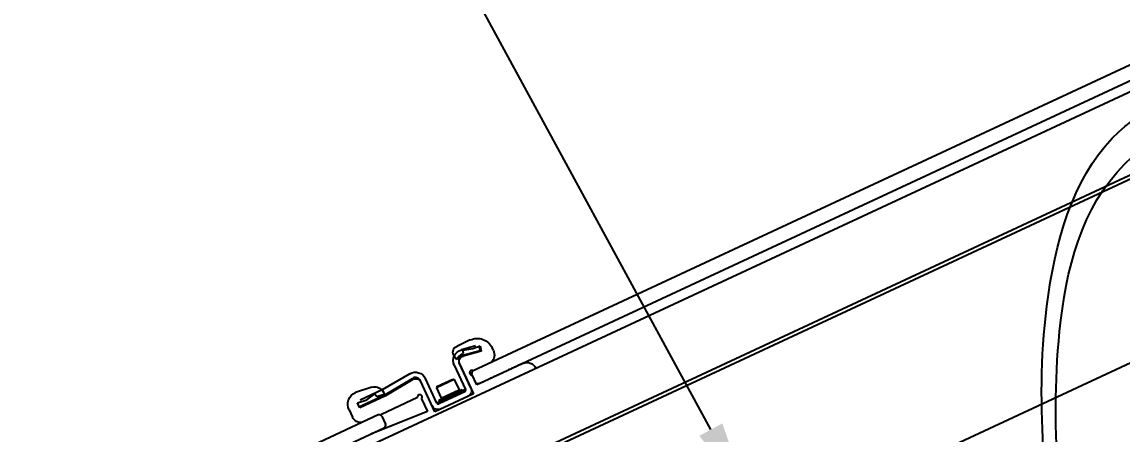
# Model space of a CAD drawing. Header units: feet. Extents: x -17 to 661, y -41 to 600.
# Drawn here: x 607.235 to 608.969, y 594.057 to 594.707 of the extents above; entities that cross this region are included whole.
import ezdxf
from ezdxf import colors
from ezdxf.entities.mleader import LeaderData, LeaderLine
from ezdxf.math import Vec2, Vec3

# ---------------------------------------------------------------- set-up
doc = ezdxf.new("R2010")
doc.units = ezdxf.units.FT
doc.header["$MEASUREMENT"] = 0
for name, color, linetype in [('E-ARRY-POST', 4, 'Continuous'), ('E-CABL-DW', 45, 'DW_CABLE'), ('G-ANNO-TEXT', 1, 'Continuous')]:
    doc.layers.add(name, color=color, linetype=linetype)
doc.styles.add('NEI-A', font='arial.ttf')
doc.styles.get("Standard").update_dxf_attribs({"font": 'arial.ttf'})
doc.linetypes.add('DW_CABLE', pattern='A,1,-0.2,["DW",Standard,S=0.1,R=0,X=-0.1,Y=-0.05],-0.2', length=1.4)

msp = doc.modelspace()

# ---------------------------------------------------------------- linework, layer by layer
at = {"layer": 'E-ARRY-POST', "color": 9}
for p, q in [((609.7218, 594.9853), (607.9453, 594.1569)), ((607.7959, 594.0873), (606.0194, 593.2589))]:
    msp.add_line(p, q, dxfattribs=at)
for points in [[(611.8764, 595.8164), (604.0595, 592.1713)], [(607.3487, 593.8367), (610.9095, 595.4971)], [(607.9547, 594.1367), (609.7312, 594.9651)], [(609.9747, 594.9232), (606.389, 593.2512)], [(610.1189, 594.7002), (606.4658, 592.9967)], [(607.9408, 594.2055), (607.9193, 594.1954)], [(607.9489, 594.196), (607.9267, 594.19)], [(607.928, 594.1833), (607.93, 594.1842)], [(607.9289, 594.1816), (607.9562, 594.1889)], [(607.9292, 594.1895), (607.9446, 594.1918)], [(607.93, 594.1842), (607.9292, 594.1895)], [(607.9579, 594.1877), (607.9297, 594.1801)], [(607.9446, 594.1918), (607.9562, 594.1965)], [(607.9543, 594.1958), (607.9562, 594.1889)], [(607.9562, 594.1965), (607.9579, 594.1877)], [(607.9771, 594.1893), (607.9754, 594.1929)], [(607.9154, 594.1658), (607.9333, 594.1272)], [(607.9158, 594.1793), (607.9195, 594.1748)], [(607.9416, 594.1301), (607.9233, 594.1694)], [(607.924, 594.1679), (607.946, 594.1207)], [(608.0232, 594.1685), (608.0152, 594.1647)], [(607.8454, 594.1523), (607.802, 594.1267)], [(607.951, 594.1348), (607.9432, 594.1514)], [(607.9789, 594.1478), (607.9777, 594.1473)], [(607.9788, 594.1479), (607.9789, 594.1478)], [(607.9836, 594.15), (607.9824, 594.1495)], [(607.9835, 594.1501), (607.9836, 594.15)], [(607.9883, 594.1522), (607.9871, 594.1516)], [(607.9881, 594.1523), (607.9883, 594.1522)], [(607.9929, 594.1544), (607.9918, 594.1538)], [(607.9928, 594.1545), (607.9929, 594.1544)], [(607.9976, 594.1566), (607.9964, 594.156)], [(607.9975, 594.1567), (607.9976, 594.1566)], [(608.0023, 594.1587), (608.0011, 594.1582)], [(608.0022, 594.1589), (608.0023, 594.1587)], [(608.007, 594.1609), (608.0058, 594.1604)], [(608.0069, 594.161), (608.007, 594.1609)], [(608.0117, 594.1631), (608.0105, 594.1626)], [(608.0116, 594.1632), (608.0117, 594.1631)], [(607.7856, 594.1313), (607.7599, 594.1229)], [(607.8504, 594.1432), (607.8071, 594.1173)], [(607.8074, 594.1195), (607.8497, 594.1449)], [(607.8849, 594.0922), (607.8621, 594.1411)], [(607.888, 594.1061), (607.8701, 594.1446)], [(607.9156, 594.1431), (607.8873, 594.1299)], [(607.888, 594.1319), (607.8873, 594.1299)], [(607.8873, 594.1299), (607.8948, 594.1138)], [(607.888, 594.1319), (607.9135, 594.1438)], [(607.9135, 594.1438), (607.9156, 594.1431)], [(607.9156, 594.1431), (607.9231, 594.127)], [(607.9555, 594.1369), (607.951, 594.1348)], [(607.9554, 594.137), (607.9555, 594.1369)], [(607.9602, 594.1391), (607.959, 594.1385)], [(607.9601, 594.1392), (607.9602, 594.1391)], [(607.9649, 594.1413), (607.9637, 594.1407)], [(607.9647, 594.1414), (607.9649, 594.1413)], [(607.9695, 594.1435), (607.9684, 594.1429)], [(607.9694, 594.1436), (607.9695, 594.1435)], [(607.9742, 594.1456), (607.973, 594.1451)], [(607.9741, 594.1458), (607.9742, 594.1456)], [(607.8071, 594.1173), (607.7667, 594.0985)], [(607.802, 594.1267), (607.7671, 594.1104)], [(607.7708, 594.1025), (607.8074, 594.1195)], [(607.7778, 594.1112), (607.7903, 594.1206)], [(607.7903, 594.1206), (607.7934, 594.1164)], [(607.7934, 594.1164), (607.8053, 594.1202)], [(607.8007, 594.0887), (607.8574, 594.1151)], [(607.8638, 594.1128), (607.8732, 594.0926)], [(607.946, 594.1207), (607.8849, 594.0922)], [(607.9333, 594.1272), (607.888, 594.1061)], [(607.8911, 594.1104), (607.9281, 594.1276)], [(607.9321, 594.1239), (607.8914, 594.1049)], [(607.8948, 594.1138), (607.9231, 594.127)], [(607.8968, 594.1131), (607.8948, 594.1138)], [(607.9223, 594.125), (607.9231, 594.127)], [(607.9281, 594.1276), (607.9292, 594.1253)], [(607.7499, 594.0951), (607.7551, 594.0839)], [(607.763, 594.1064), (607.7778, 594.1112)], [(607.7667, 594.0985), (607.763, 594.1064)], [(607.766, 594.1003), (607.7632, 594.1064)], [(607.766, 594.1003), (607.7708, 594.1025)], [(607.8911, 594.1104), (607.8922, 594.108)], [(607.8732, 594.0926), (607.7853, 594.0575)], [(607.8001, 594.0869), (607.8007, 594.0887)], [(607.8014, 594.0853), (607.8073, 594.0726)], [(606.0288, 593.2387), (607.8053, 594.0671)]]:
    msp.add_lwpolyline(points, dxfattribs=at)
at = {"layer": 'E-ARRY-POST', "color": 9, "extrusion": (0, 0, -1)}
for points in [[(-607.9408, 594.2055, 0.414214), (-607.9754, 594.1929)], [(-607.9158, 594.1793, 0.494416), (-607.9193, 594.1954)], [(-607.9154, 594.1658, 0.466308), (-607.9267, 594.19)], [(-607.9771, 594.1893, 0.325468), (-607.9733, 594.17)], [(-607.924, 594.1679, 0.465952), (-607.9297, 594.1801)], [(-608.0149, 594.1648, 0.009059), (-608.0152, 594.1647)], [(-608.0232, 594.1685, 0.414214), (-608.044, 594.1609)], [(-607.8454, 594.1523, 0.443147), (-607.8701, 594.1446)], [(-607.9775, 594.1473, 0.009063), (-607.9777, 594.1473)], [(-607.9821, 594.1495, 0.009062), (-607.9824, 594.1495)], [(-607.9868, 594.1517, 0.009075), (-607.9871, 594.1516)], [(-607.9915, 594.1539, 0.008737), (-607.9918, 594.1538)], [(-607.9962, 594.1561, 0.008789), (-607.9964, 594.156)], [(-608.0009, 594.1583, 0.008798), (-608.0011, 594.1582)], [(-608.0056, 594.1604, 0.009006), (-608.0058, 594.1604)], [(-608.0102, 594.1626, 0.009062), (-608.0105, 594.1626)], [(-607.7856, 594.1313, 0.392321), (-607.8053, 594.1202)], [(-607.8504, 594.1432, 0.444538), (-607.8629, 594.1394)], [(-607.9416, 594.1301, 0.414214), (-607.9365, 594.1163)], [(-607.9547, 594.1367, 0.414214), (-607.9491, 594.1387)], [(-607.9587, 594.1386, 0.008975), (-607.959, 594.1385)], [(-607.9634, 594.1408, 0.009066), (-607.9637, 594.1407)], [(-607.9681, 594.143, 0.009063), (-607.9684, 594.1429)], [(-607.9728, 594.1452, 0.009063), (-607.973, 594.1451)], [(-607.7499, 594.0951, 0.416739), (-607.7599, 594.1229)], [(-607.8943, 594.0966, 0.414214), (-607.8805, 594.1016)], [(-607.7703, 594.0753, 0.319695), (-607.7551, 594.0839)], [(-607.785, 594.0576, 0.010149), (-607.7853, 594.0575)]]:
    msp.add_lwpolyline(points, format="xyb", dxfattribs=at)
at = {"layer": 'E-ARRY-POST', "color": 9}
for points in [[(607.928, 594.1833, 0.176841), (607.9195, 594.1748)], [(607.9289, 594.1816, 0.466308), (607.9233, 594.1694)], [(607.9455, 594.157, 1.39764), (607.9438, 594.1501)], [(607.9453, 594.1569, 0.414214), (607.9432, 594.1514)], [(607.8621, 594.1411, 0.444706), (607.8497, 594.1449)], [(607.8638, 594.1128, 1.585786), (607.8574, 594.1151)], [(607.9321, 594.1239, 0.414214), (607.9333, 594.1272)], [(607.888, 594.1061, 0.414214), (607.8914, 594.1049)], [(607.8014, 594.0853, 0.414214), (607.7959, 594.0873)], [(607.8053, 594.0671, 0.414214), (607.8073, 594.0726)]]:
    msp.add_lwpolyline(points, format="xyb", dxfattribs=at)
at = {"layer": 'E-CABL-DW', "color": 100, "linetype": 'Continuous'}
for points, knots in [([(608.8471, 592.8386), (608.8675, 593.1582), (608.8979, 593.6353), (608.8142, 594.1885), (608.9124, 594.5433), (609.1672, 594.6354), (609.6557, 594.8736), (609.808, 594.9419), (609.9236, 594.9938)], [0, 0, 0, 0, 11.421458, 17.04695, 20.455142, 23.242221, 26.695806, 37.603888, 37.603888, 37.603888, 37.603888]), ([(608.8576, 592.8386), (608.8802, 593.1437), (608.9143, 593.6056), (608.8398, 594.1523), (608.9212, 594.495), (609.2252, 594.6222), (609.57, 594.7859), (609.7846, 594.8834), (609.9469, 594.9571)], [0, 0, 0, 0, 10.941804, 16.567297, 19.975488, 22.762568, 26.216152, 36.915486, 36.915486, 36.915486, 36.915486])]:
    msp.add_open_spline(points, degree=3, knots=knots, dxfattribs=at)

# ---------------------------------------------------------------- leaders
at = {"layer": 'G-ANNO-TEXT'}
ml = msp.add_multileader_mtext('Standard', dxfattribs=at)
ml.set_content('VENDOR SUPPLIED CABLE ', color=256, style='NEI-A')
ml.set_leader_properties()
ml.build(insert=Vec2(0, 0))
ml.multileader.update_dxf_attribs({"dogleg_length": 0.0625, "arrow_head_size": 0.125})
ctx = ml.context
ctx.base_point, ctx.char_height, ctx.arrow_head_size, ctx.landing_gap_size, ctx.plane_origin = Vec3(605.7238, 595.0533), 0.1, 0.125, 0.09, Vec3(608.4619, 594.5248)
notes = []
notes.append((ctx, [(0, (1, 1, 0), (607.7826, 595.0533), (-1, 0), 0.0625, [(0, [(608.3792, 593.9543)], 0, [])])]))
ctx.mtext.insert, ctx.mtext.width, ctx.mtext.flow_direction = Vec3(605.8138, 595.1041), 1.988346, 5
for ctx, leaders in notes:
    for number, flags, end, landing, length, lines in leaders:
        leader = LeaderData()
        leader.index, (leader.has_last_leader_line, leader.has_dogleg_vector, leader.attachment_direction) = number, flags
        leader.last_leader_point, leader.dogleg_vector, leader.dogleg_length = Vec3(end), Vec3(landing), length
        for number, points, colour, breaks in lines:
            line = LeaderLine()
            line.index, line.vertices, line.color, line.breaks = number, Vec3.list(points), colors.encode_raw_color(colour), breaks
            leader.lines.append(line)
        ctx.leaders.append(leader)

doc.saveas('drawing.dxf')
